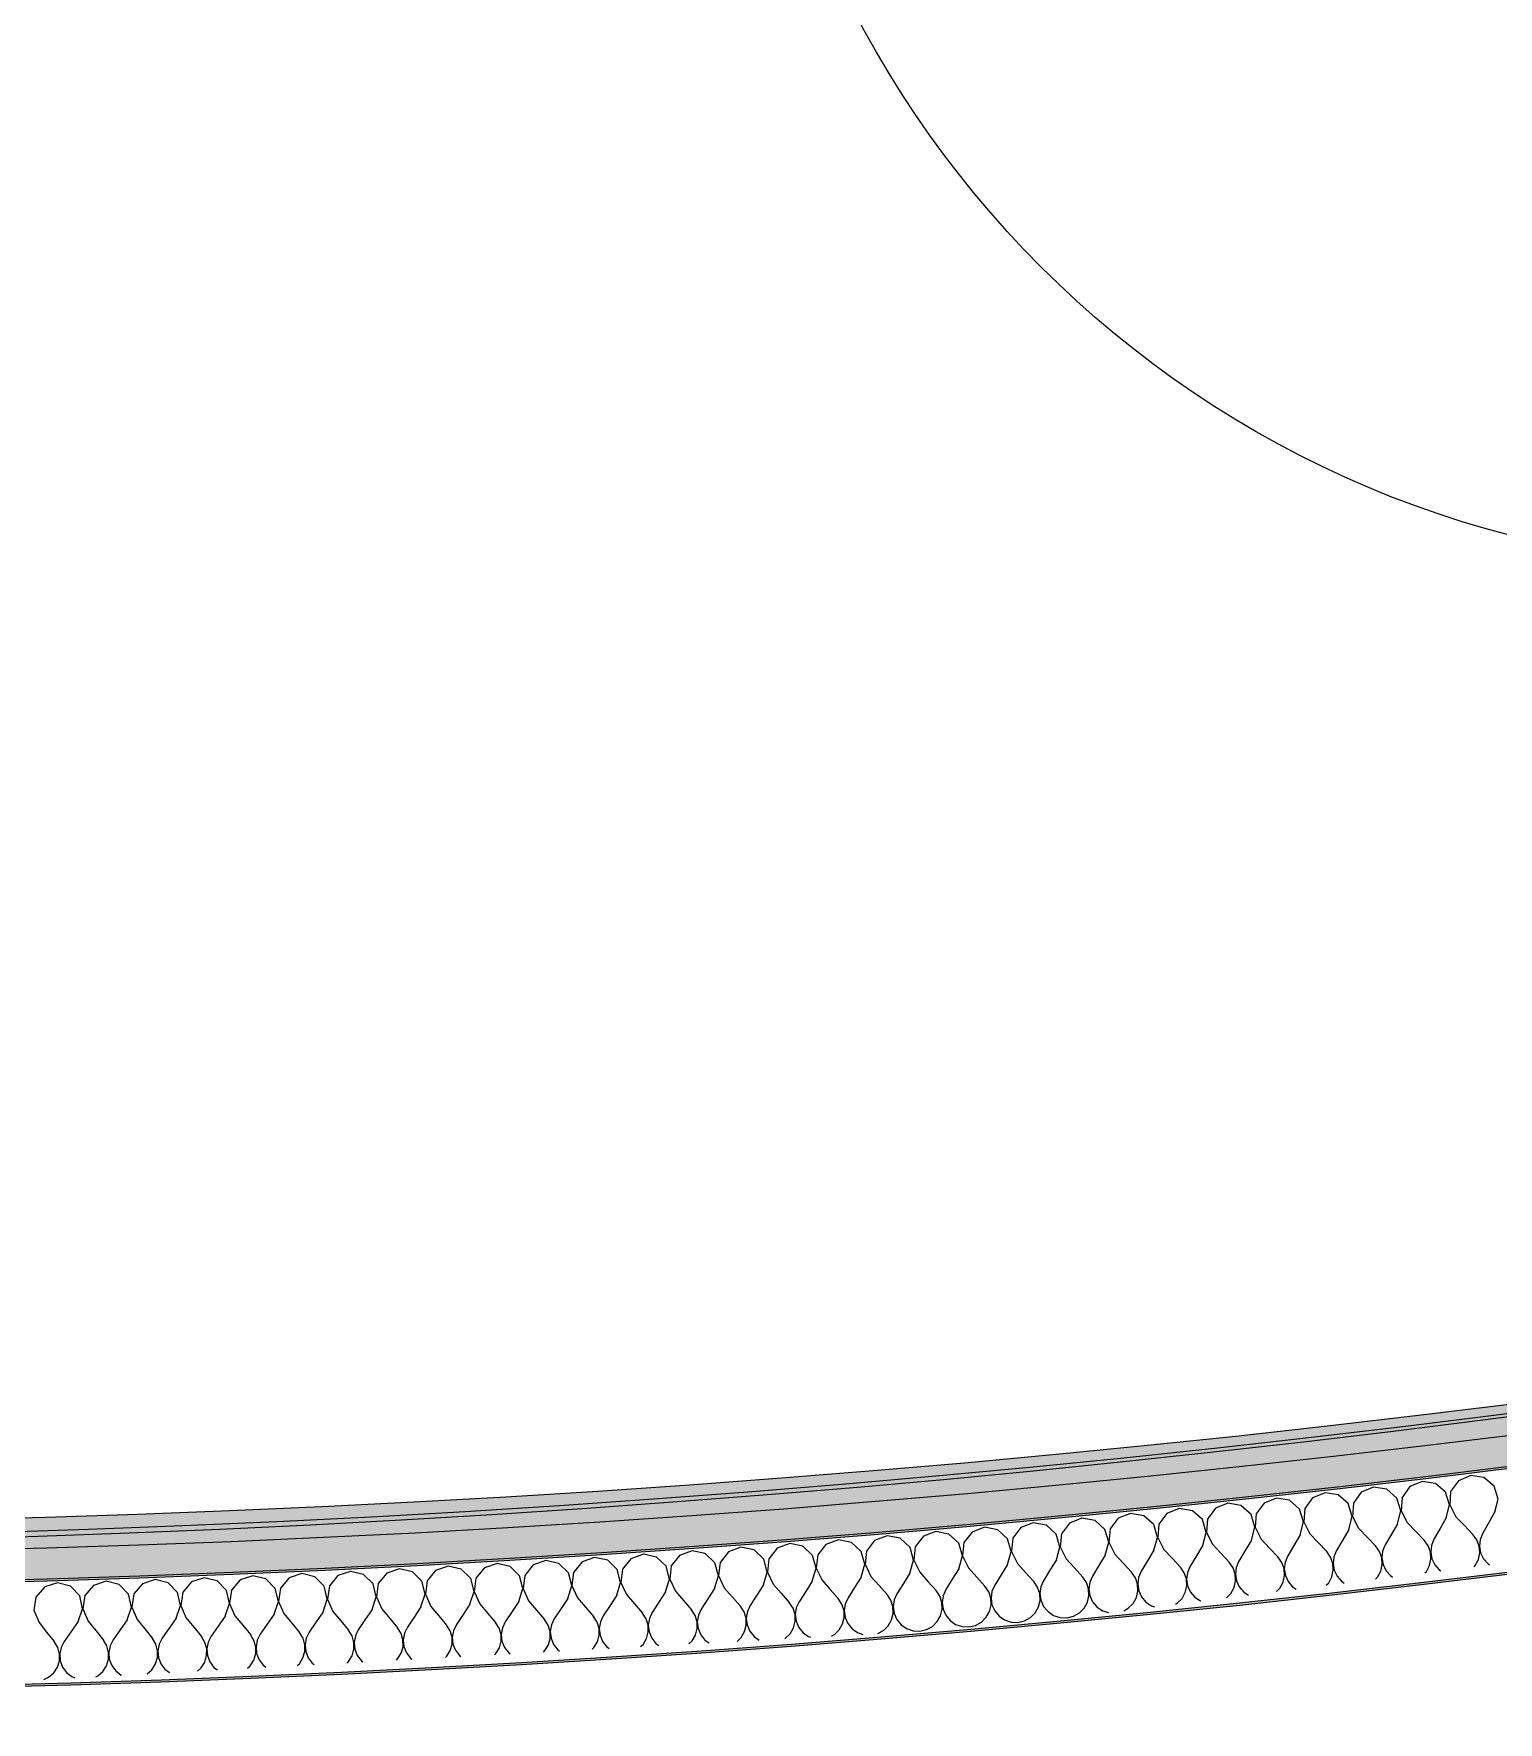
# Model space of a CAD drawing. Header units: millimetres. Extents: x -99530 to 90294, y -97212 to 56397.
# Drawn here: x -26722 to -26009, y -50936 to -50114 of the extents above; entities that cross this region are included whole.
import ezdxf
from ezdxf.enums import TextEntityAlignment as Align

# ---------------------------------------------------------------- set-up
doc = ezdxf.new("R2010")
doc.units = ezdxf.units.MM
doc.header["$MEASUREMENT"] = 0
for name, color, linetype in [('New_A-05-M_Gross_Int_Circulation', 7, 'Continuous'), ('New_A-15-MG_Structural_Grid_Phase_2', 7, 'Continuous'), ('New_A-20-M_Floor_Slab', 7, 'Continuous'), ('New_A-25-M_Wall_Int', 7, 'Continuous')]:
    doc.layers.add(name, color=color, linetype=linetype)
for name, color, linetype, lineweight, true_color in [('New_A-05-M_Gross_Int_Circulation_Pen_No__74', 7, 'Continuous', 20, 0x606060), ('New_A-15-MG_Structural_Grid_Phase_2_Pen_No__222', 7, 'Continuous', 13, 0x65af33), ('New_A-25-M_Wall_Int_Pen_No__107', 7, 'Continuous', 15, 0xa6a6a6), ('New_A-25-M_Wall_Int_Pen_No__81', 7, 'Continuous', 20, 0x6a6a6a)]:
    doc.layers.add(name, color=color, linetype=linetype, lineweight=lineweight, true_color=true_color)
for name, color, linetype, lineweight in [('New_A-20-M_Floor_Slab_Pen_No__89', 8, 'Continuous', 20), ('New_A-25-M_Wall_Int_Pen_No__1', 7, 'Continuous', 13), ('New_A-25-M_Wall_Int_Pen_No__150', 7, 'Continuous', 0), ('New_ArchiCAD Zone Stamps_Pen_No__6', 7, 'Continuous', 35)]:
    doc.layers.add(name, color=color, linetype=linetype, lineweight=lineweight)
doc.styles.add('GENERATED_STYLE_1', font='')
doc.styles.add('GENERATED_STYLE_3', font='')
doc.styles.add('GENERATED_STYLE_4', font='')
doc.styles.get('GENERATED_STYLE_1').set_extended_font_data('Arial', bold=True)
doc.styles.get('GENERATED_STYLE_3').set_extended_font_data('Arial')
doc.styles.get('GENERATED_STYLE_4').set_extended_font_data('Swis721 BT')

# ---------------------------------------------------------------- blocks, each defined once
blk = doc.blocks.new('Atrium South_INB 0152_4_1', base_point=(-20962.32, -37996.44))
at = {"layer": 'New_A-05-M_Gross_Int_Circulation_Pen_No__74', "linetype": 'Continuous'}
blk.add_arc((-26966.17, -43337.6), 7510.69, 249.05693, 336.178181, dxfattribs=at)
at = {"layer": 'New_ArchiCAD Zone Stamps_Pen_No__6'}
for tag, height, style, p in [('ROOM_NAME', 250, 'GENERATED_STYLE_1', (-21498.1, -36566.35)), ('zoneNameLine2', 250, 'GENERATED_STYLE_1', (-21686.54, -36998.48)), ('ROOM_NUMBER', 200, 'GENERATED_STYLE_3', (-21874.97, -37419.19)), ('measuredAreaCode', 200, 'GENERATED_STYLE_3', (-22031.99, -37779.3)), ('DUMMY_649', 200, 'GENERATED_STYLE_3', (-21724.59, -37913.34)), ('DUMMY_650', 200, 'GENERATED_STYLE_3', (-21095.42, -38187.69)), ('DUMMY_651', 133.33, 'GENERATED_STYLE_3', (-20816.13, -38294.24))]:
    blk.add_attdef(tag, text='', height=height, rotation=336.44041, dxfattribs=dict(at, style=style)).set_placement(p, align=Align.TOP_LEFT)
blk = doc.blocks.new('Slab_56_1', base_point=(-44734.13, -52924.74))
at = {"layer": 'New_A-20-M_Floor_Slab_Pen_No__89', "linetype": 'Continuous', "flags": 128}
blk.add_lwpolyline([(-44734.13, -52924.74), (-44734.3, -52924.72, -0.179811), (-34721.45, -33027.69), (-34721.92, -33027.18), (-25959.6, -24873.2), (-20981.62, -27043.85), (-17009.56, -17934.66), (-17703.34, -17189.12), (-11222.85, -11158.55), (-10852.64, -11556.37), (-2918.66, -4173.23), (921.42, -599.75), (3259.49, -1619.27), (2636.44, -2195.91), (2144.41, -3324.28), (-4596.33, -18782.94), (-10337.07, -31948.28), (-13252.03, -30677.22), (-20095.26, -46371.16, -0.415568), (-30017.22, -50195.91), (-38341.96, -69287.69, -0.234037), (-41521.39, -64901.11, -0.022084), (-42146.95, -60901.38), (-44895.69, -59706.59, -0.043731)], format="xyb", close=True, dxfattribs=at)
blk = doc.blocks.new('*X597')
at = {"layer": 'New_A-25-M_Wall_Int_Pen_No__150', "linetype": 'Continuous'}
for p, q in [((-26022.71, -50816.28), (-26028.7, -50818.8)), ((-26016.28, -50817.28), (-26022.71, -50816.28)), ((-26011.34, -50821.51), (-26016.28, -50817.28)), ((-26093.61, -50824.62), (-26099.63, -50827.08)), ((-26087.2, -50825.68), (-26093.61, -50824.62)), ((-26075.98, -50824.4), (-26079.79, -50829.67)), ((-26069.97, -50821.91), (-26075.98, -50824.4)), ((-26063.55, -50822.96), (-26069.97, -50821.91)), ((-26058.63, -50827.22), (-26063.55, -50822.96)), ((-26052.34, -50821.64), (-26056.13, -50826.92)), ((-26046.34, -50819.14), (-26052.34, -50821.64)), ((-26039.91, -50820.16), (-26046.34, -50819.14)), ((-26034.98, -50824.4), (-26039.91, -50820.16)), ((-26033.01, -50830.6), (-26034.98, -50824.4)), ((-26032.48, -50824.1), (-26032.92, -50830.59)), ((-26028.7, -50818.8), (-26032.48, -50824.1)), ((-26009.35, -50827.71), (-26011.34, -50821.51)), ((-26164.59, -50832.28), (-26170.64, -50834.69)), ((-26158.19, -50833.4), (-26164.59, -50832.28)), ((-26153.32, -50837.73), (-26158.19, -50833.4)), ((-26146.96, -50832.23), (-26150.82, -50837.46)), ((-26140.93, -50829.8), (-26146.96, -50832.23)), ((-26134.52, -50830.91), (-26140.93, -50829.8)), ((-26129.64, -50835.21), (-26134.52, -50830.91)), ((-26123.29, -50829.69), (-26127.14, -50834.94)), ((-26117.27, -50827.25), (-26123.29, -50829.69)), ((-26110.85, -50828.33), (-26117.27, -50827.25)), ((-26105.96, -50832.62), (-26110.85, -50828.33)), ((-26104.05, -50838.84), (-26105.96, -50832.62)), ((-26103.46, -50832.34), (-26103.96, -50838.83)), ((-26099.63, -50827.08), (-26103.46, -50832.34)), ((-26082.29, -50829.96), (-26087.2, -50825.68)), ((-26080.36, -50836.17), (-26082.29, -50829.96)), ((-26079.79, -50829.67), (-26080.27, -50836.16)), ((-26056.68, -50833.43), (-26058.63, -50827.22)), ((-26058.3, -50839.73), (-26056.68, -50833.43)), ((-26056.13, -50826.92), (-26056.59, -50833.41)), ((-26056.59, -50833.41), (-26053.56, -50839.17)), ((-26034.61, -50836.91), (-26033.01, -50830.6)), ((-26032.92, -50830.59), (-26029.87, -50836.34)), ((-26010.92, -50834.02), (-26009.35, -50827.71)), ((-26259.34, -50841.44), (-26265.42, -50843.77)), ((-26252.95, -50842.65), (-26259.34, -50841.44)), ((-26241.71, -50841.62), (-26245.64, -50846.8)), ((-26235.65, -50839.26), (-26241.71, -50841.62)), ((-26229.25, -50840.45), (-26235.65, -50839.26)), ((-26224.43, -50844.82), (-26229.25, -50840.45)), ((-26218.01, -50839.38), (-26221.92, -50844.58)), ((-26211.95, -50837.01), (-26218.01, -50839.38)), ((-26205.56, -50838.18), (-26211.95, -50837.01)), ((-26200.72, -50842.53), (-26205.56, -50838.18)), ((-26194.32, -50837.07), (-26198.22, -50842.28)), ((-26188.27, -50834.68), (-26194.32, -50837.07)), ((-26181.87, -50835.83), (-26188.27, -50834.68)), ((-26177.02, -50840.17), (-26181.87, -50835.83)), ((-26175.17, -50846.4), (-26177.02, -50840.17)), ((-26174.52, -50839.91), (-26175.07, -50846.39)), ((-26170.64, -50834.69), (-26174.52, -50839.91)), ((-26151.46, -50843.96), (-26153.32, -50837.73)), ((-26150.82, -50837.46), (-26151.36, -50843.95)), ((-26127.75, -50841.44), (-26129.64, -50835.21)), ((-26129.42, -50847.73), (-26127.75, -50841.44)), ((-26127.14, -50834.94), (-26127.66, -50841.43)), ((-26127.66, -50841.43), (-26124.68, -50847.22)), ((-26105.71, -50845.14), (-26104.05, -50838.84)), ((-26103.96, -50838.83), (-26100.96, -50844.61)), ((-26082, -50842.47), (-26080.36, -50836.17)), ((-26080.27, -50836.16), (-26077.26, -50841.93)), ((-26077.26, -50841.93), (-26073.16, -50846.25)), ((-26058.3, -50839.73), (-26061.3, -50844.88)), ((-26053.56, -50839.17), (-26049.44, -50843.48)), ((-26034.61, -50836.91), (-26037.59, -50842.07)), ((-26029.87, -50836.34), (-26025.74, -50840.64)), ((-26025.74, -50840.64), (-26021.61, -50844.93)), ((-26013.89, -50839.19), (-26016.87, -50844.35)), ((-26010.92, -50834.02), (-26013.89, -50839.19)), ((-26354.2, -50849.4), (-26360.3, -50851.66)), ((-26347.82, -50850.69), (-26354.2, -50849.4)), ((-26336.57, -50849.8), (-26340.57, -50854.93)), ((-26330.48, -50847.53), (-26336.57, -50849.8)), ((-26324.1, -50848.79), (-26330.48, -50847.53)), ((-26319.33, -50853.22), (-26324.1, -50848.79)), ((-26312.85, -50847.87), (-26316.82, -50853.01)), ((-26306.76, -50845.57), (-26312.85, -50847.87)), ((-26300.38, -50846.82), (-26306.76, -50845.57)), ((-26295.59, -50851.23), (-26300.38, -50846.82)), ((-26289.13, -50845.86), (-26293.09, -50851.02)), ((-26283.05, -50843.55), (-26289.13, -50845.86)), ((-26276.66, -50844.77), (-26283.05, -50843.55)), ((-26271.87, -50849.17), (-26276.66, -50844.77)), ((-26270.1, -50855.43), (-26271.87, -50849.17)), ((-26269.36, -50848.95), (-26270, -50855.42)), ((-26265.42, -50843.77), (-26269.36, -50848.95)), ((-26248.14, -50847.03), (-26252.95, -50842.65)), ((-26246.35, -50853.29), (-26248.14, -50847.03)), ((-26245.64, -50846.8), (-26246.26, -50853.28)), ((-26222.62, -50851.07), (-26224.43, -50844.82)), ((-26221.92, -50844.58), (-26222.52, -50851.06)), ((-26198.89, -50848.77), (-26200.72, -50842.53)), ((-26200.62, -50855.05), (-26198.89, -50848.77)), ((-26198.22, -50842.28), (-26198.79, -50848.76)), ((-26198.79, -50848.76), (-26195.87, -50854.58)), ((-26176.88, -50852.68), (-26175.17, -50846.4)), ((-26175.07, -50846.39), (-26172.13, -50852.2)), ((-26153.15, -50850.24), (-26156.22, -50855.35)), ((-26153.15, -50850.24), (-26151.46, -50843.96)), ((-26151.36, -50843.95), (-26148.4, -50849.75)), ((-26148.4, -50849.75), (-26144.34, -50854.11)), ((-26129.42, -50847.73), (-26132.47, -50852.84)), ((-26124.68, -50847.22), (-26120.61, -50851.56)), ((-26108.74, -50850.26), (-26111.78, -50855.39)), ((-26105.71, -50845.14), (-26108.74, -50850.26)), ((-26100.96, -50844.61), (-26096.88, -50848.94)), ((-26096.88, -50848.94), (-26092.79, -50853.28)), ((-26085.02, -50847.61), (-26088.04, -50852.74)), ((-26082, -50842.47), (-26085.02, -50847.61)), ((-26073.16, -50846.25), (-26069.05, -50850.57)), ((-26064.31, -50850.02), (-26065.56, -50853.06)), ((-26061.3, -50844.88), (-26064.31, -50850.02)), ((-26049.44, -50843.48), (-26045.33, -50847.79)), ((-26043.4, -50850.45), (-26045.33, -50847.79)), ((-26041.82, -50850.27), (-26042.19, -50853.53)), ((-26040.58, -50847.22), (-26041.82, -50850.27)), ((-26037.59, -50842.07), (-26040.58, -50847.22)), ((-26019.68, -50847.59), (-26021.61, -50844.93)), ((-26018.55, -50850.68), (-26019.68, -50847.59)), ((-26018.1, -50847.4), (-26018.45, -50850.66)), ((-26016.87, -50844.35), (-26018.1, -50847.4)), ((-26472.9, -50857.66), (-26479.04, -50859.81)), ((-26466.55, -50859.05), (-26472.9, -50857.66)), ((-26455.28, -50858.33), (-26459.36, -50863.41)), ((-26449.15, -50856.16), (-26455.28, -50858.33)), ((-26442.79, -50857.52), (-26449.15, -50856.16)), ((-26438.1, -50862.03), (-26442.79, -50857.52)), ((-26431.53, -50856.78), (-26435.59, -50861.86)), ((-26425.41, -50854.58), (-26431.53, -50856.78)), ((-26419.04, -50855.93), (-26425.41, -50854.58)), ((-26414.33, -50860.42), (-26419.04, -50855.93)), ((-26407.78, -50855.15), (-26411.82, -50860.24)), ((-26401.66, -50852.93), (-26407.78, -50855.15)), ((-26395.3, -50854.26), (-26401.66, -50852.93)), ((-26390.57, -50858.73), (-26395.3, -50854.26)), ((-26384.04, -50853.44), (-26388.07, -50858.55)), ((-26377.93, -50851.2), (-26384.04, -50853.44)), ((-26371.56, -50852.51), (-26377.93, -50851.2)), ((-26366.82, -50856.97), (-26371.56, -50852.51)), ((-26365.13, -50863.25), (-26366.82, -50856.97)), ((-26364.31, -50856.78), (-26365.03, -50863.25)), ((-26360.3, -50851.66), (-26364.31, -50856.78)), ((-26343.07, -50855.13), (-26347.82, -50850.69)), ((-26341.36, -50861.41), (-26343.07, -50855.13)), ((-26340.57, -50854.93), (-26341.27, -50861.4)), ((-26317.6, -50859.49), (-26319.33, -50853.22)), ((-26316.82, -50853.01), (-26317.5, -50859.48)), ((-26295.66, -50863.75), (-26293.85, -50857.5)), ((-26293.85, -50857.5), (-26295.59, -50851.23)), ((-26293.09, -50851.02), (-26293.75, -50857.49)), ((-26293.75, -50857.49), (-26290.9, -50863.34)), ((-26271.89, -50861.69), (-26270.1, -50855.43)), ((-26270, -50855.42), (-26267.14, -50861.27)), ((-26248.13, -50859.55), (-26246.35, -50853.29)), ((-26246.26, -50853.28), (-26243.37, -50859.11)), ((-26224.37, -50857.34), (-26227.49, -50862.41)), ((-26224.37, -50857.34), (-26222.62, -50851.07)), ((-26222.52, -50851.06), (-26219.62, -50856.88)), ((-26219.62, -50856.88), (-26215.6, -50861.28)), ((-26200.62, -50855.05), (-26203.72, -50860.13)), ((-26195.87, -50854.58), (-26191.84, -50858.97)), ((-26179.97, -50857.78), (-26183.05, -50862.88)), ((-26176.88, -50852.68), (-26179.97, -50857.78)), ((-26172.13, -50852.2), (-26168.09, -50856.57)), ((-26168.09, -50856.57), (-26164.04, -50860.95)), ((-26156.22, -50855.35), (-26159.29, -50860.46)), ((-26144.34, -50854.11), (-26140.28, -50858.46)), ((-26138.39, -50861.15), (-26140.28, -50858.46)), ((-26135.53, -50857.96), (-26136.81, -50860.99)), ((-26132.47, -50852.84), (-26135.53, -50857.96)), ((-26120.61, -50851.56), (-26116.53, -50855.91)), ((-26114.63, -50858.59), (-26116.53, -50855.91)), ((-26113.05, -50858.42), (-26113.45, -50861.68)), ((-26111.78, -50855.39), (-26113.05, -50858.42)), ((-26090.88, -50855.96), (-26092.79, -50853.28)), ((-26089.78, -50859.05), (-26090.88, -50855.96)), ((-26089.3, -50855.78), (-26089.68, -50859.04)), ((-26088.04, -50852.74), (-26089.3, -50855.78)), ((-26067.14, -50853.24), (-26069.05, -50850.57)), ((-26066.03, -50856.34), (-26067.14, -50853.24)), ((-26065.81, -50859.61), (-26066.03, -50856.34)), ((-26065.56, -50853.06), (-26065.93, -50856.32)), ((-26065.93, -50856.32), (-26065.39, -50859.56)), ((-26042.28, -50853.54), (-26043.4, -50850.45)), ((-26042.73, -50860.04), (-26042.05, -50856.82)), ((-26042.05, -50856.82), (-26042.28, -50853.54)), ((-26042.19, -50853.53), (-26041.64, -50856.77)), ((-26041.64, -50856.77), (-26040.22, -50859.74)), ((-26020.5, -50860.08), (-26018.98, -50857.17)), ((-26018.98, -50857.17), (-26018.31, -50853.95)), ((-26018.31, -50853.95), (-26018.55, -50850.68)), ((-26018.45, -50850.66), (-26017.89, -50853.9)), ((-26017.89, -50853.9), (-26016.47, -50856.86)), ((-26016.47, -50856.86), (-26014.28, -50859.32)), ((-26639.27, -50866.05), (-26645.45, -50868.07)), ((-26632.95, -50867.58), (-26639.27, -50866.05)), ((-26615.49, -50865.08), (-26621.67, -50867.12)), ((-26609.17, -50866.58), (-26615.49, -50865.08)), ((-26604.57, -50871.19), (-26609.17, -50866.58)), ((-26597.89, -50866.09), (-26602.06, -50871.08)), ((-26591.72, -50864.03), (-26597.89, -50866.09)), ((-26585.39, -50865.52), (-26591.72, -50864.03)), ((-26580.78, -50870.11), (-26585.39, -50865.52)), ((-26574.11, -50864.98), (-26578.27, -50869.99)), ((-26567.95, -50862.91), (-26574.11, -50864.98)), ((-26561.61, -50864.37), (-26567.95, -50862.91)), ((-26556.99, -50868.95), (-26561.61, -50864.37)), ((-26550.34, -50863.8), (-26554.48, -50868.82)), ((-26544.18, -50861.71), (-26550.34, -50863.8)), ((-26537.84, -50863.15), (-26544.18, -50861.71)), ((-26533.2, -50867.72), (-26537.84, -50863.15)), ((-26526.57, -50862.55), (-26530.69, -50867.58)), ((-26520.42, -50860.43), (-26526.57, -50862.55)), ((-26514.07, -50861.86), (-26520.42, -50860.43)), ((-26509.42, -50866.41), (-26514.07, -50861.86)), ((-26507.85, -50872.72), (-26509.42, -50866.41)), ((-26506.91, -50866.27), (-26507.75, -50872.72)), ((-26502.8, -50861.22), (-26506.91, -50866.27)), ((-26496.66, -50859.08), (-26502.8, -50861.22)), ((-26490.31, -50860.49), (-26496.66, -50859.08)), ((-26485.64, -50865.02), (-26490.31, -50860.49)), ((-26484.05, -50871.33), (-26485.64, -50865.02)), ((-26483.13, -50864.87), (-26483.95, -50871.33)), ((-26479.04, -50859.81), (-26483.13, -50864.87)), ((-26461.87, -50863.56), (-26466.55, -50859.05)), ((-26460.26, -50869.87), (-26461.87, -50863.56)), ((-26459.36, -50863.41), (-26460.16, -50869.86)), ((-26436.47, -50868.33), (-26438.1, -50862.03)), ((-26435.59, -50861.86), (-26436.37, -50868.32)), ((-26414.59, -50872.93), (-26412.68, -50866.71)), ((-26412.68, -50866.71), (-26414.33, -50860.42)), ((-26411.82, -50860.24), (-26412.59, -50866.7)), ((-26412.59, -50866.7), (-26409.83, -50872.6)), ((-26390.79, -50871.25), (-26388.9, -50865.02)), ((-26388.9, -50865.02), (-26390.57, -50858.73)), ((-26388.07, -50858.55), (-26388.81, -50865.01)), ((-26388.81, -50865.01), (-26386.04, -50870.9)), ((-26367, -50869.49), (-26365.13, -50863.25)), ((-26365.03, -50863.25), (-26362.24, -50869.12)), ((-26343.21, -50867.65), (-26341.36, -50861.41)), ((-26341.27, -50861.4), (-26338.46, -50867.27)), ((-26319.43, -50865.74), (-26322.61, -50870.78)), ((-26319.43, -50865.74), (-26317.6, -50859.49)), ((-26317.5, -50859.48), (-26314.68, -50865.35)), ((-26314.68, -50865.35), (-26310.72, -50869.8)), ((-26295.66, -50863.75), (-26298.82, -50868.8)), ((-26290.9, -50863.34), (-26286.93, -50867.78)), ((-26271.89, -50861.69), (-26275.04, -50866.75)), ((-26267.14, -50861.27), (-26263.15, -50865.69)), ((-26263.15, -50865.69), (-26259.15, -50870.11)), ((-26251.26, -50864.62), (-26254.39, -50869.68)), ((-26248.13, -50859.55), (-26251.26, -50864.62)), ((-26243.37, -50859.11), (-26239.37, -50863.52)), ((-26239.37, -50863.52), (-26235.36, -50867.93)), ((-26227.49, -50862.41), (-26230.61, -50867.49)), ((-26215.6, -50861.28), (-26211.58, -50865.68)), ((-26209.72, -50868.39), (-26211.58, -50865.68)), ((-26206.83, -50865.22), (-26208.14, -50868.24)), ((-26203.72, -50860.13), (-26206.83, -50865.22)), ((-26191.84, -50858.97), (-26187.81, -50863.35)), ((-26185.94, -50866.05), (-26187.81, -50863.35)), ((-26184.87, -50869.16), (-26185.94, -50866.05)), ((-26184.35, -50865.89), (-26184.78, -50869.15)), ((-26183.05, -50862.88), (-26184.35, -50865.89)), ((-26162.16, -50863.64), (-26164.04, -50860.95)), ((-26161.09, -50866.75), (-26162.16, -50863.64)), ((-26160.58, -50863.48), (-26160.99, -50866.74)), ((-26159.29, -50860.46), (-26160.58, -50863.48)), ((-26137.31, -50864.26), (-26138.39, -50861.15)), ((-26137.12, -50867.54), (-26137.31, -50864.26)), ((-26136.81, -50860.99), (-26137.22, -50864.25)), ((-26137.22, -50864.25), (-26136.71, -50867.49)), ((-26113.54, -50861.69), (-26114.63, -50858.59)), ((-26114.05, -50868.18), (-26113.34, -50864.97)), ((-26113.34, -50864.97), (-26113.54, -50861.69)), ((-26113.45, -50861.68), (-26112.93, -50864.93)), ((-26112.93, -50864.93), (-26111.54, -50867.9)), ((-26091.83, -50868.44), (-26090.27, -50865.54)), ((-26090.27, -50865.54), (-26089.57, -50862.33)), ((-26089.57, -50862.33), (-26089.78, -50859.05)), ((-26089.68, -50859.04), (-26089.16, -50862.28)), ((-26089.16, -50862.28), (-26087.76, -50865.26)), ((-26087.76, -50865.26), (-26085.6, -50867.74)), ((-26068.98, -50866.7), (-26068.04, -50865.73)), ((-26068.04, -50865.73), (-26066.5, -50862.83)), ((-26066.5, -50862.83), (-26065.81, -50859.61)), ((-26065.39, -50859.56), (-26063.99, -50862.53)), ((-26063.99, -50862.53), (-26061.82, -50865.01)), ((-26061.82, -50865.01), (-26060.79, -50865.67)), ((-26044.98, -50863.69), (-26044.27, -50862.94)), ((-26044.27, -50862.94), (-26042.73, -50860.04)), ((-26040.22, -50859.74), (-26038.05, -50862.2)), ((-26038.05, -50862.2), (-26037.24, -50862.72)), ((-26021.08, -50860.69), (-26020.5, -50860.08)), ((-26014.28, -50859.32), (-26013.6, -50859.76)), ((-26716.82, -50870.47), (-26721.07, -50875.4)), ((-26710.62, -50868.51), (-26716.82, -50870.47)), ((-26704.31, -50870.1), (-26710.62, -50868.51)), ((-26699.78, -50874.77), (-26704.31, -50870.1)), ((-26698.37, -50881.12), (-26699.78, -50874.77)), ((-26697.26, -50874.69), (-26698.27, -50881.12)), ((-26693.03, -50869.75), (-26697.26, -50874.69)), ((-26686.83, -50867.77), (-26693.03, -50869.75)), ((-26680.52, -50869.34), (-26686.83, -50867.77)), ((-26675.97, -50873.99), (-26680.52, -50869.34)), ((-26674.54, -50880.33), (-26675.97, -50873.99)), ((-26673.46, -50873.9), (-26674.45, -50880.33)), ((-26669.24, -50868.95), (-26673.46, -50873.9)), ((-26663.05, -50866.95), (-26669.24, -50868.95)), ((-26656.73, -50868.49), (-26663.05, -50866.95)), ((-26652.17, -50873.13), (-26656.73, -50868.49)), ((-26650.72, -50879.47), (-26652.17, -50873.13)), ((-26649.66, -50873.04), (-26650.62, -50879.47)), ((-26645.45, -50868.07), (-26649.66, -50873.04)), ((-26628.37, -50872.2), (-26632.95, -50867.58)), ((-26626.9, -50878.54), (-26628.37, -50872.2)), ((-26625.86, -50872.1), (-26626.8, -50878.53)), ((-26621.67, -50867.12), (-26625.86, -50872.1)), ((-26603.08, -50877.53), (-26604.57, -50871.19)), ((-26602.06, -50871.08), (-26602.99, -50877.52)), ((-26579.27, -50876.44), (-26580.78, -50870.11)), ((-26578.27, -50869.99), (-26579.17, -50876.43)), ((-26555.46, -50875.28), (-26556.99, -50868.95)), ((-26554.48, -50868.82), (-26555.36, -50875.27)), ((-26533.66, -50880.23), (-26531.65, -50874.04)), ((-26531.65, -50874.04), (-26533.2, -50867.72)), ((-26530.69, -50867.58), (-26531.55, -50874.03)), ((-26531.55, -50874.03), (-26528.89, -50879.97)), ((-26509.84, -50878.92), (-26507.85, -50872.72)), ((-26507.75, -50872.72), (-26505.07, -50878.65)), ((-26486.02, -50877.54), (-26484.05, -50871.33)), ((-26483.95, -50871.33), (-26481.26, -50877.25)), ((-26462.21, -50876.08), (-26460.26, -50869.87)), ((-26460.16, -50869.86), (-26457.44, -50875.78)), ((-26438.4, -50874.54), (-26441.66, -50879.53)), ((-26438.4, -50874.54), (-26436.47, -50868.33)), ((-26436.37, -50868.32), (-26433.64, -50874.23)), ((-26433.64, -50874.23), (-26429.75, -50878.74)), ((-26414.59, -50872.93), (-26417.84, -50877.93)), ((-26409.83, -50872.6), (-26405.93, -50877.1)), ((-26390.79, -50871.25), (-26394.02, -50876.25)), ((-26386.04, -50870.9), (-26382.12, -50875.39)), ((-26370.21, -50874.5), (-26373.43, -50879.52)), ((-26367, -50869.49), (-26370.21, -50874.5)), ((-26362.24, -50869.12), (-26358.31, -50873.6)), ((-26358.31, -50873.6), (-26354.37, -50878.07)), ((-26346.41, -50872.68), (-26349.61, -50877.7)), ((-26343.21, -50867.65), (-26346.41, -50872.68)), ((-26338.46, -50867.27), (-26334.51, -50871.74)), ((-26334.51, -50871.74), (-26330.56, -50876.2)), ((-26322.61, -50870.78), (-26325.8, -50875.81)), ((-26310.72, -50869.8), (-26306.75, -50874.24)), ((-26304.92, -50876.98), (-26306.75, -50874.24)), ((-26301.99, -50873.84), (-26303.34, -50876.84)), ((-26298.82, -50868.8), (-26301.99, -50873.84)), ((-26286.93, -50867.78), (-26282.95, -50872.22)), ((-26281.11, -50874.94), (-26282.95, -50872.22)), ((-26279.53, -50874.8), (-26279.99, -50878.06)), ((-26278.19, -50871.8), (-26279.53, -50874.8)), ((-26275.04, -50866.75), (-26278.19, -50871.8)), ((-26257.31, -50872.83), (-26259.15, -50870.11)), ((-26256.28, -50875.95), (-26257.31, -50872.83)), ((-26255.72, -50872.69), (-26256.18, -50875.94)), ((-26254.39, -50869.68), (-26255.72, -50872.69)), ((-26233.51, -50870.65), (-26235.36, -50867.93)), ((-26232.47, -50873.76), (-26233.51, -50870.65)), ((-26232.32, -50877.05), (-26232.47, -50873.76)), ((-26231.93, -50870.5), (-26232.37, -50873.76)), ((-26232.37, -50873.76), (-26231.91, -50877.01)), ((-26230.61, -50867.49), (-26231.93, -50870.5)), ((-26208.67, -50871.5), (-26209.72, -50868.39)), ((-26209.26, -50877.98), (-26208.51, -50874.78)), ((-26208.51, -50874.78), (-26208.67, -50871.5)), ((-26208.14, -50868.24), (-26208.57, -50871.49)), ((-26208.57, -50871.49), (-26208.1, -50874.74)), ((-26208.1, -50874.74), (-26206.75, -50877.74)), ((-26185.45, -50875.64), (-26184.71, -50872.44)), ((-26184.71, -50872.44), (-26184.87, -50869.16)), ((-26184.78, -50869.15), (-26184.29, -50872.4)), ((-26184.29, -50872.4), (-26182.93, -50875.39)), ((-26163.22, -50876.12), (-26161.64, -50873.23)), ((-26161.64, -50873.23), (-26160.91, -50870.03)), ((-26160.91, -50870.03), (-26161.09, -50866.75)), ((-26160.99, -50866.74), (-26160.5, -50869.98)), ((-26160.5, -50869.98), (-26159.13, -50872.97)), ((-26159.13, -50872.97), (-26156.99, -50875.47)), ((-26141.54, -50875.79), (-26139.42, -50873.63)), ((-26139.42, -50873.63), (-26137.84, -50870.74)), ((-26137.84, -50870.74), (-26137.12, -50867.54)), ((-26136.71, -50867.49), (-26135.33, -50870.48)), ((-26135.33, -50870.48), (-26133.19, -50872.97)), ((-26133.19, -50872.97), (-26130.92, -50874.46)), ((-26117.25, -50872.75), (-26115.62, -50871.07)), ((-26115.62, -50871.07), (-26114.05, -50868.18)), ((-26111.54, -50867.9), (-26109.39, -50870.39)), ((-26109.39, -50870.39), (-26107.63, -50871.54)), ((-26093.07, -50869.72), (-26091.83, -50868.44)), ((-26085.6, -50867.74), (-26084.25, -50868.61)), ((-26721.07, -50875.4), (-26722.1, -50881.83)), ((-26722.1, -50881.83), (-26719.59, -50887.83)), ((-26700.52, -50887.26), (-26698.37, -50881.12)), ((-26698.27, -50881.12), (-26695.75, -50887.11)), ((-26676.67, -50886.48), (-26674.54, -50880.33)), ((-26674.45, -50880.33), (-26671.9, -50886.32)), ((-26652.83, -50885.63), (-26650.72, -50879.47)), ((-26650.62, -50879.47), (-26648.06, -50885.45)), ((-26628.99, -50884.7), (-26626.9, -50878.54)), ((-26626.8, -50878.53), (-26624.22, -50884.51)), ((-26605.15, -50883.7), (-26603.08, -50877.53)), ((-26602.99, -50877.52), (-26600.38, -50883.49)), ((-26581.32, -50882.62), (-26584.67, -50887.54)), ((-26581.32, -50882.62), (-26579.27, -50876.44)), ((-26579.17, -50876.43), (-26576.55, -50882.39)), ((-26576.55, -50882.39), (-26572.75, -50886.98)), ((-26557.49, -50881.46), (-26560.82, -50886.39)), ((-26557.49, -50881.46), (-26555.46, -50875.28)), ((-26555.36, -50875.27), (-26552.72, -50881.22)), ((-26552.72, -50881.22), (-26548.9, -50885.79)), ((-26533.66, -50880.23), (-26536.98, -50885.17)), ((-26528.89, -50879.97), (-26525.06, -50884.53)), ((-26509.84, -50878.92), (-26513.14, -50883.87)), ((-26505.07, -50878.65), (-26501.23, -50883.2)), ((-26489.31, -50882.5), (-26492.61, -50887.47)), ((-26486.02, -50877.54), (-26489.31, -50882.5)), ((-26481.26, -50877.25), (-26477.39, -50881.79)), ((-26477.39, -50881.79), (-26473.53, -50886.32)), ((-26465.48, -50881.05), (-26468.76, -50886.03)), ((-26462.21, -50876.08), (-26465.48, -50881.05)), ((-26457.44, -50875.78), (-26453.57, -50880.3)), ((-26453.57, -50880.3), (-26449.69, -50884.82)), ((-26441.66, -50879.53), (-26444.92, -50884.51)), ((-26429.75, -50878.74), (-26425.85, -50883.25)), ((-26421.08, -50882.93), (-26422.48, -50885.9)), ((-26417.84, -50877.93), (-26421.08, -50882.93)), ((-26405.93, -50877.1), (-26402.02, -50881.6)), ((-26400.23, -50884.35), (-26402.02, -50881.6)), ((-26397.25, -50881.26), (-26398.64, -50884.24)), ((-26394.02, -50876.25), (-26397.25, -50881.26)), ((-26382.12, -50875.39), (-26378.19, -50879.87)), ((-26376.39, -50882.62), (-26378.19, -50879.87)), ((-26375.41, -50885.76), (-26376.39, -50882.62)), ((-26374.81, -50882.5), (-26375.31, -50885.75)), ((-26373.43, -50879.52), (-26374.81, -50882.5)), ((-26352.56, -50880.82), (-26354.37, -50878.07)), ((-26351.57, -50883.95), (-26352.56, -50880.82)), ((-26350.98, -50880.69), (-26351.47, -50883.94)), ((-26349.61, -50877.7), (-26350.98, -50880.69)), ((-26328.74, -50878.93), (-26330.56, -50876.2)), ((-26327.74, -50882.06), (-26328.74, -50878.93)), ((-26327.63, -50885.35), (-26327.74, -50882.06)), ((-26327.15, -50878.81), (-26327.64, -50882.05)), ((-26327.64, -50882.05), (-26327.22, -50885.31)), ((-26325.8, -50875.81), (-26327.15, -50878.81)), ((-26303.91, -50880.1), (-26304.92, -50876.98)), ((-26303.8, -50883.38), (-26303.91, -50880.1)), ((-26303.34, -50876.84), (-26303.81, -50880.09)), ((-26303.81, -50880.09), (-26303.38, -50883.35)), ((-26280.09, -50878.06), (-26281.11, -50874.94)), ((-26280.74, -50884.54), (-26279.96, -50881.35)), ((-26279.96, -50881.35), (-26280.09, -50878.06)), ((-26279.99, -50878.06), (-26279.55, -50881.31)), ((-26279.55, -50881.31), (-26278.23, -50884.32)), ((-26258.53, -50885.29), (-26256.91, -50882.43)), ((-26256.91, -50882.43), (-26256.14, -50879.23)), ((-26256.14, -50879.23), (-26256.28, -50875.95)), ((-26256.18, -50875.94), (-26255.72, -50879.2)), ((-26255.72, -50879.2), (-26254.39, -50882.2)), ((-26254.39, -50882.2), (-26252.29, -50884.73)), ((-26237.03, -50885.43), (-26234.69, -50883.11)), ((-26234.69, -50883.11), (-26233.08, -50880.24)), ((-26233.08, -50880.24), (-26232.32, -50877.05)), ((-26231.91, -50877.01), (-26230.57, -50880.01)), ((-26230.57, -50880.01), (-26228.45, -50882.53)), ((-26228.45, -50882.53), (-26225.72, -50884.38)), ((-26213.19, -50883.18), (-26210.86, -50880.85)), ((-26210.86, -50880.85), (-26209.26, -50877.98)), ((-26206.75, -50877.74), (-26204.62, -50880.25)), ((-26204.62, -50880.25), (-26201.89, -50882.09)), ((-26201.89, -50882.09), (-26199.08, -50883.01)), ((-26191.5, -50882.06), (-26189.36, -50880.86)), ((-26189.36, -50880.86), (-26187.04, -50878.52)), ((-26187.04, -50878.52), (-26185.45, -50875.64)), ((-26182.93, -50875.39), (-26180.8, -50877.9)), ((-26180.8, -50877.9), (-26178.06, -50879.73)), ((-26178.06, -50879.73), (-26176.63, -50880.19)), ((-26166.32, -50878.9), (-26165.54, -50878.46)), ((-26165.54, -50878.46), (-26163.22, -50876.12)), ((-26156.99, -50875.47), (-26154.24, -50877.29)), ((-26154.24, -50877.29), (-26154.04, -50877.36)), ((-26719.59, -50887.83), (-26715.88, -50892.49)), ((-26700.52, -50887.26), (-26703.95, -50892.13)), ((-26695.75, -50887.11), (-26692.02, -50891.76)), ((-26680.09, -50891.37), (-26683.51, -50896.24)), ((-26676.67, -50886.48), (-26680.09, -50891.37)), ((-26671.9, -50886.32), (-26668.16, -50890.95)), ((-26668.16, -50890.95), (-26664.41, -50895.59)), ((-26656.23, -50890.52), (-26659.63, -50895.41)), ((-26652.83, -50885.63), (-26656.23, -50890.52)), ((-26648.06, -50885.45), (-26644.3, -50890.07)), ((-26644.3, -50890.07), (-26640.54, -50894.69)), ((-26632.37, -50889.6), (-26635.76, -50894.5)), ((-26628.99, -50884.7), (-26632.37, -50889.6)), ((-26624.22, -50884.51), (-26620.44, -50889.12)), ((-26620.44, -50889.12), (-26616.67, -50893.72)), ((-26608.52, -50888.61), (-26611.89, -50893.52)), ((-26605.15, -50883.7), (-26608.52, -50888.61)), ((-26600.38, -50883.49), (-26596.59, -50888.08)), ((-26596.59, -50888.08), (-26592.8, -50892.68)), ((-26584.67, -50887.54), (-26588.03, -50892.46)), ((-26572.75, -50886.98), (-26568.94, -50891.56)), ((-26564.17, -50891.33), (-26565.62, -50894.28)), ((-26560.82, -50886.39), (-26564.17, -50891.33)), ((-26548.9, -50885.79), (-26545.08, -50890.36)), ((-26543.34, -50893.15), (-26545.08, -50890.36)), ((-26540.31, -50890.12), (-26541.75, -50893.07)), ((-26536.98, -50885.17), (-26540.31, -50890.12)), ((-26525.06, -50884.53), (-26521.23, -50889.09)), ((-26519.48, -50891.87), (-26521.23, -50889.09)), ((-26516.46, -50888.83), (-26517.89, -50891.79)), ((-26513.14, -50883.87), (-26516.46, -50888.83)), ((-26501.23, -50883.2), (-26497.38, -50887.74)), ((-26495.62, -50890.52), (-26497.38, -50887.74)), ((-26494.68, -50893.67), (-26495.62, -50890.52)), ((-26494.03, -50890.43), (-26494.59, -50893.67)), ((-26492.61, -50887.47), (-26494.03, -50890.43)), ((-26471.76, -50889.09), (-26473.53, -50886.32)), ((-26470.82, -50892.24), (-26471.76, -50889.09)), ((-26470.18, -50889), (-26470.72, -50892.23)), ((-26468.76, -50886.03), (-26470.18, -50889)), ((-26447.91, -50887.59), (-26449.69, -50884.82)), ((-26446.96, -50890.73), (-26447.91, -50887.59)), ((-26446.91, -50894.02), (-26446.96, -50890.73)), ((-26446.33, -50887.49), (-26446.86, -50890.73)), ((-26446.86, -50890.73), (-26446.49, -50893.99)), ((-26444.92, -50884.51), (-26446.33, -50887.49)), ((-26424.07, -50886.01), (-26425.85, -50883.25)), ((-26423.1, -50889.15), (-26424.07, -50886.01)), ((-26423.04, -50892.43), (-26423.1, -50889.15)), ((-26422.48, -50885.9), (-26423.01, -50889.14)), ((-26423.01, -50889.14), (-26422.63, -50892.41)), ((-26399.25, -50887.49), (-26400.23, -50884.35)), ((-26400.01, -50893.96), (-26399.18, -50890.78)), ((-26399.18, -50890.78), (-26399.25, -50887.49)), ((-26398.64, -50884.24), (-26399.16, -50887.49)), ((-26399.16, -50887.49), (-26398.77, -50890.75)), ((-26398.77, -50890.75), (-26397.49, -50893.78)), ((-26376.15, -50892.22), (-26375.33, -50889.04)), ((-26375.33, -50889.04), (-26375.41, -50885.76)), ((-26375.31, -50885.75), (-26374.91, -50889.01)), ((-26374.91, -50889.01), (-26373.63, -50892.04)), ((-26353.94, -50893.26), (-26352.29, -50890.42)), ((-26352.29, -50890.42), (-26351.48, -50887.23)), ((-26351.48, -50887.23), (-26351.57, -50883.95)), ((-26351.47, -50883.94), (-26351.06, -50887.2)), ((-26351.06, -50887.2), (-26349.77, -50890.22)), ((-26349.77, -50890.22), (-26347.69, -50892.77)), ((-26330.08, -50891.38), (-26328.43, -50888.53)), ((-26328.43, -50888.53), (-26327.63, -50885.35)), ((-26327.22, -50885.31), (-26325.92, -50888.33)), ((-26325.92, -50888.33), (-26323.83, -50890.88)), ((-26323.83, -50890.88), (-26321.13, -50892.76)), ((-26308.58, -50891.73), (-26306.22, -50889.43)), ((-26306.22, -50889.43), (-26304.59, -50886.57)), ((-26304.59, -50886.57), (-26303.8, -50883.38)), ((-26303.38, -50883.35), (-26302.07, -50886.36)), ((-26302.07, -50886.36), (-26299.98, -50888.9)), ((-26299.98, -50888.9), (-26297.27, -50890.78)), ((-26297.27, -50890.78), (-26294.14, -50891.84)), ((-26290.85, -50892.01), (-26287.62, -50891.28)), ((-26287.62, -50891.28), (-26284.73, -50889.7)), ((-26284.73, -50889.7), (-26282.37, -50887.4)), ((-26282.37, -50887.4), (-26280.74, -50884.54)), ((-26278.23, -50884.32), (-26276.13, -50886.85)), ((-26276.13, -50886.85), (-26273.41, -50888.72)), ((-26273.41, -50888.72), (-26270.29, -50889.77)), ((-26270.29, -50889.77), (-26266.99, -50889.94)), ((-26266.99, -50889.94), (-26263.77, -50889.2)), ((-26263.77, -50889.2), (-26260.88, -50887.61)), ((-26260.88, -50887.61), (-26258.53, -50885.29)), ((-26252.29, -50884.73), (-26249.57, -50886.59)), ((-26249.57, -50886.59), (-26246.43, -50887.63)), ((-26246.43, -50887.63), (-26243.14, -50887.78)), ((-26243.14, -50887.78), (-26239.92, -50887.03)), ((-26239.92, -50887.03), (-26237.03, -50885.43)), ((-26225.72, -50884.38), (-26222.59, -50885.41)), ((-26222.59, -50885.41), (-26219.35, -50885.55)), ((-26219.2, -50885.53), (-26216.08, -50884.79)), ((-26216.08, -50884.79), (-26213.19, -50883.18)), ((-26715.88, -50892.49), (-26712.16, -50897.14)), ((-26710.48, -50899.97), (-26712.16, -50897.14)), ((-26707.38, -50897), (-26708.89, -50899.92)), ((-26703.95, -50892.13), (-26707.38, -50897)), ((-26692.02, -50891.76), (-26688.28, -50896.4)), ((-26686.59, -50899.22), (-26688.28, -50896.4)), ((-26685.74, -50902.4), (-26686.59, -50899.22)), ((-26685.01, -50899.17), (-26685.65, -50902.39)), ((-26683.51, -50896.24), (-26685.01, -50899.17)), ((-26662.71, -50898.4), (-26664.41, -50895.59)), ((-26661.85, -50901.57), (-26662.71, -50898.4)), ((-26661.12, -50898.34), (-26661.75, -50901.57)), ((-26659.63, -50895.41), (-26661.12, -50898.34)), ((-26638.83, -50897.5), (-26640.54, -50894.69)), ((-26637.96, -50900.67), (-26638.83, -50897.5)), ((-26637.24, -50897.44), (-26637.86, -50900.67)), ((-26635.76, -50894.5), (-26637.24, -50897.44)), ((-26614.95, -50896.53), (-26616.67, -50893.72)), ((-26614.07, -50899.69), (-26614.95, -50896.53)), ((-26613.36, -50896.46), (-26613.97, -50899.69)), ((-26611.89, -50893.52), (-26613.36, -50896.46)), ((-26591.08, -50895.48), (-26592.8, -50892.68)), ((-26590.19, -50898.64), (-26591.08, -50895.48)), ((-26590.2, -50901.92), (-26590.19, -50898.64)), ((-26589.49, -50895.41), (-26590.09, -50898.64)), ((-26590.09, -50898.64), (-26589.78, -50901.91)), ((-26588.03, -50892.46), (-26589.49, -50895.41)), ((-26567.21, -50894.35), (-26568.94, -50891.56)), ((-26566.3, -50897.51), (-26567.21, -50894.35)), ((-26566.3, -50900.8), (-26566.3, -50897.51)), ((-26565.62, -50894.28), (-26566.21, -50897.51)), ((-26566.21, -50897.51), (-26565.89, -50900.78)), ((-26542.43, -50896.31), (-26543.34, -50893.15)), ((-26543.31, -50902.76), (-26542.42, -50899.59)), ((-26542.42, -50899.59), (-26542.43, -50896.31)), ((-26541.75, -50893.07), (-26542.33, -50896.3)), ((-26542.33, -50896.3), (-26542, -50899.57)), ((-26542, -50899.57), (-26540.79, -50902.62)), ((-26518.55, -50895.03), (-26519.48, -50891.87)), ((-26519.41, -50901.48), (-26518.53, -50898.31)), ((-26518.53, -50898.31), (-26518.55, -50895.03)), ((-26517.89, -50891.79), (-26518.46, -50895.02)), ((-26518.46, -50895.02), (-26518.12, -50898.29)), ((-26518.12, -50898.29), (-26516.89, -50901.34)), ((-26495.52, -50900.12), (-26494.65, -50896.96)), ((-26494.65, -50896.96), (-26494.68, -50893.67)), ((-26494.59, -50893.67), (-26494.24, -50896.93)), ((-26494.24, -50896.93), (-26493, -50899.98)), ((-26473.34, -50901.51), (-26471.64, -50898.7)), ((-26471.64, -50898.7), (-26470.78, -50895.52)), ((-26470.78, -50895.52), (-26470.82, -50892.24)), ((-26470.72, -50892.23), (-26470.36, -50895.5)), ((-26470.36, -50895.5), (-26469.12, -50898.54)), ((-26469.12, -50898.54), (-26467.08, -50901.13)), ((-26449.45, -50900.01), (-26447.76, -50897.19)), ((-26447.76, -50897.19), (-26446.91, -50894.02)), ((-26446.49, -50893.99), (-26445.24, -50897.03)), ((-26445.24, -50897.03), (-26443.2, -50899.61)), ((-26426.77, -50899.57), (-26425.57, -50898.44)), ((-26425.57, -50898.44), (-26423.88, -50895.61)), ((-26423.88, -50895.61), (-26423.04, -50892.43)), ((-26422.63, -50892.41), (-26421.36, -50895.44)), ((-26421.36, -50895.44), (-26419.31, -50898.01)), ((-26419.31, -50898.01), (-26417.82, -50899.08)), ((-26403.25, -50898.27), (-26401.69, -50896.79)), ((-26401.69, -50896.79), (-26400.01, -50893.96)), ((-26397.49, -50893.78), (-26395.43, -50896.34)), ((-26395.43, -50896.34), (-26393.47, -50897.74)), ((-26379.82, -50896.98), (-26377.81, -50895.06)), ((-26377.81, -50895.06), (-26376.15, -50892.22)), ((-26373.63, -50892.04), (-26371.56, -50894.6)), ((-26371.56, -50894.6), (-26369.02, -50896.39)), ((-26356.62, -50895.7), (-26356.32, -50895.54)), ((-26356.32, -50895.54), (-26353.94, -50893.26)), ((-26347.69, -50892.77), (-26345, -50894.67)), ((-26345, -50894.67), (-26344.01, -50895.01)), ((-26333.89, -50894.45), (-26332.45, -50893.67)), ((-26332.45, -50893.67), (-26330.08, -50891.38)), ((-26321.13, -50892.76), (-26318.66, -50893.61)), ((-26311.32, -50893.2), (-26308.58, -50891.73)), ((-26294.14, -50891.84), (-26290.85, -50892.01)), ((-26710.66, -50909.57), (-26709.7, -50906.43)), ((-26709.64, -50903.15), (-26710.48, -50899.97)), ((-26709.7, -50906.43), (-26709.64, -50903.15)), ((-26708.89, -50899.92), (-26709.54, -50903.14)), ((-26709.54, -50903.14), (-26709.28, -50906.42)), ((-26709.28, -50906.42), (-26708.14, -50909.5)), ((-26686.75, -50908.83), (-26685.79, -50905.68)), ((-26685.79, -50905.68), (-26685.74, -50902.4)), ((-26685.65, -50902.39), (-26685.38, -50905.67)), ((-26685.38, -50905.67), (-26684.22, -50908.74)), ((-26662.83, -50908), (-26661.89, -50904.86)), ((-26661.89, -50904.86), (-26661.85, -50901.57)), ((-26661.75, -50901.57), (-26661.47, -50904.84)), ((-26661.47, -50904.84), (-26660.31, -50907.91)), ((-26640.68, -50909.88), (-26638.92, -50907.11)), ((-26638.92, -50907.11), (-26637.99, -50903.95)), ((-26637.99, -50903.95), (-26637.96, -50900.67)), ((-26637.86, -50900.67), (-26637.57, -50903.94)), ((-26637.57, -50903.94), (-26636.4, -50907.01)), ((-26636.4, -50907.01), (-26634.42, -50909.64)), ((-26616.77, -50908.92), (-26615.01, -50906.13)), ((-26615.01, -50906.13), (-26614.09, -50902.98)), ((-26614.09, -50902.98), (-26614.07, -50899.69)), ((-26613.97, -50899.69), (-26613.67, -50902.96)), ((-26613.67, -50902.96), (-26612.49, -50906.02)), ((-26612.49, -50906.02), (-26610.5, -50908.65)), ((-26592.85, -50907.87), (-26591.11, -50905.08)), ((-26591.11, -50905.08), (-26590.2, -50901.92)), ((-26589.78, -50901.91), (-26588.58, -50904.97)), ((-26588.58, -50904.97), (-26586.59, -50907.59)), ((-26586.59, -50907.59), (-26585.6, -50908.33)), ((-26569.72, -50907.45), (-26568.94, -50906.75)), ((-26568.94, -50906.75), (-26567.21, -50903.96)), ((-26567.21, -50903.96), (-26566.3, -50900.8)), ((-26565.89, -50900.78), (-26564.68, -50903.83)), ((-26564.68, -50903.83), (-26562.68, -50906.45)), ((-26562.68, -50906.45), (-26561.91, -50907.02)), ((-26545.66, -50906.13), (-26545.04, -50905.56)), ((-26545.04, -50905.56), (-26543.31, -50902.76)), ((-26540.79, -50902.62), (-26538.78, -50905.23)), ((-26538.78, -50905.23), (-26538.12, -50905.71)), ((-26521.7, -50904.81), (-26521.13, -50904.28)), ((-26521.13, -50904.28), (-26519.41, -50901.48)), ((-26516.89, -50901.34), (-26514.88, -50903.94)), ((-26514.88, -50903.94), (-26514.25, -50904.4)), ((-26497.83, -50903.49), (-26497.23, -50902.94)), ((-26497.23, -50902.94), (-26495.52, -50900.12)), ((-26493, -50899.98), (-26490.98, -50902.57)), ((-26490.98, -50902.57), (-26490.29, -50903.07)), ((-26474.06, -50902.18), (-26473.34, -50901.51)), ((-26467.08, -50901.13), (-26466.23, -50901.75)), ((-26450.37, -50900.87), (-26449.45, -50900.01)), ((-26443.2, -50899.61), (-26442.08, -50900.42)), ((-26717.23, -50915.59), (-26714.93, -50914.5)), ((-26714.93, -50914.5), (-26712.45, -50912.33)), ((-26712.45, -50912.33), (-26710.66, -50909.57)), ((-26708.14, -50909.5), (-26706.19, -50912.15)), ((-26706.19, -50912.15), (-26703.58, -50914.16)), ((-26703.58, -50914.16), (-26702.11, -50914.76)), ((-26691.89, -50914.19), (-26691, -50913.77)), ((-26691, -50913.77), (-26688.53, -50911.59)), ((-26688.53, -50911.59), (-26686.75, -50908.83)), ((-26684.22, -50908.74), (-26682.26, -50911.39)), ((-26682.26, -50911.39), (-26679.65, -50913.39)), ((-26679.65, -50913.39), (-26679.38, -50913.5)), ((-26666.91, -50912.81), (-26664.6, -50910.78)), ((-26664.6, -50910.78), (-26662.83, -50908)), ((-26660.31, -50907.91), (-26658.34, -50910.55)), ((-26658.34, -50910.55), (-26656.15, -50912.22)), ((-26642.46, -50911.47), (-26640.68, -50909.88)), ((-26634.42, -50909.64), (-26632.72, -50910.93)), ((-26618.11, -50910.12), (-26616.77, -50908.92)), ((-26610.5, -50908.65), (-26609.2, -50909.63)), ((-26593.87, -50908.79), (-26592.85, -50907.87))]:
    blk.add_line(p, q, dxfattribs=at)
blk = doc.blocks.new('Wall_126_1', base_point=(-29918.46, -50217.22))
at = {"layer": 'New_A-25-M_Wall_Int_Pen_No__107', "linetype": 'Continuous'}
for points in [[(-27302.17, -50830.56), (-27302.91, -50845.54, 0.193849), (-22019.67, -49014.61), (-22029.52, -49003.3, -0.193849)], [(-27303.65, -50860.52, 0.193849), (-22009.82, -49025.92), (-22019.67, -49014.61, -0.193849), (-27302.91, -50845.54)]]:
    blk.add_hatch(color=256, dxfattribs=at).paths.add_polyline_path(points)
at = {"layer": 'New_A-25-M_Wall_Int_Pen_No__81', "linetype": 'Continuous', "lineweight": 0, "true_color": 0x353535}
for points in [[(-27303.7, -50861.52, 0.193849), (-22009.16, -49026.68), (-22009.82, -49025.92, -0.193849), (-27303.65, -50860.52)], [(-27233.66, -50915.69, 0.187653), (-22057.54, -49135.43), (-22058.33, -49134.78, -0.187643), (-27233.51, -50914.69)]]:
    blk.add_hatch(color=250, dxfattribs=at).paths.add_polyline_path(points)
at = {"layer": 'New_A-25-M_Wall_Int_Pen_No__1', "linetype": 'Continuous'}
for radius, start, end in [(7467.12, 267.172584, 311.055315), (7482.12, 267.172584, 311.055315), (7498.12, 267.172584, 311.055315), (7497.12, 267.172584, 311.055315), (7549.12, 267.723836, 310.236297), (7548.12, 267.724628, 310.234894)]:
    blk.add_arc((-26933.84, -43372.52), radius, start, end, dxfattribs=at)
at = {"layer": 'New_A-25-M_Wall_Int', "color": 250, "lineweight": 50, "true_color": 0x2a2a2a}
blk.add_blockref('*X597', (0, 0), dxfattribs=at)
blk = doc.blocks.new('Standard grid marker_11')
at = {"layer": 'New_A-15-MG_Structural_Grid_Phase_2_Pen_No__222', "linetype": 'Continuous'}
blk.add_circle((22585.41, 0), 500, dxfattribs=at)
at = {"layer": 'New_A-15-MG_Structural_Grid_Phase_2_Pen_No__222', "style": 'GENERATED_STYLE_4'}
for tag, p in [('AC_MarkerText_1_0', (-500, 43.39)), ('AC_MarkerText_1_1', (22585.41, 43.39))]:
    blk.add_attdef(tag, text='', height=350, rotation=240.00276, dxfattribs=at).set_placement(p, align=Align.MIDDLE_CENTER)

msp = doc.modelspace()

# ---------------------------------------------------------------- block references
at = {"layer": 'New_A-05-M_Gross_Int_Circulation', "linetype": 'Continuous'}
msp.add_blockref('Atrium South_INB 0152_4_1', (-20962.32, -37996.44), dxfattribs=at)
at = {"layer": 'New_A-15-MG_Structural_Grid_Phase_2', "color": 8, "linetype": 'Continuous', "lineweight": 15, "zscale": 1000, "rotation": 96.43765179530504}
msp.add_blockref('Standard grid marker_11', (-23345.9, -72317.49), dxfattribs=at)
at = {"layer": 'New_A-20-M_Floor_Slab', "color": 8, "linetype": 'Continuous', "lineweight": 20}
msp.add_blockref('Slab_56_1', (-44734.13, -52924.74), dxfattribs=at)
at = {"layer": 'New_A-25-M_Wall_Int', "color": 250, "lineweight": 50, "true_color": 0x2a2a2a}
msp.add_blockref('Wall_126_1', (-29918.46, -50217.22), dxfattribs=at)

doc.saveas('drawing.dxf')
